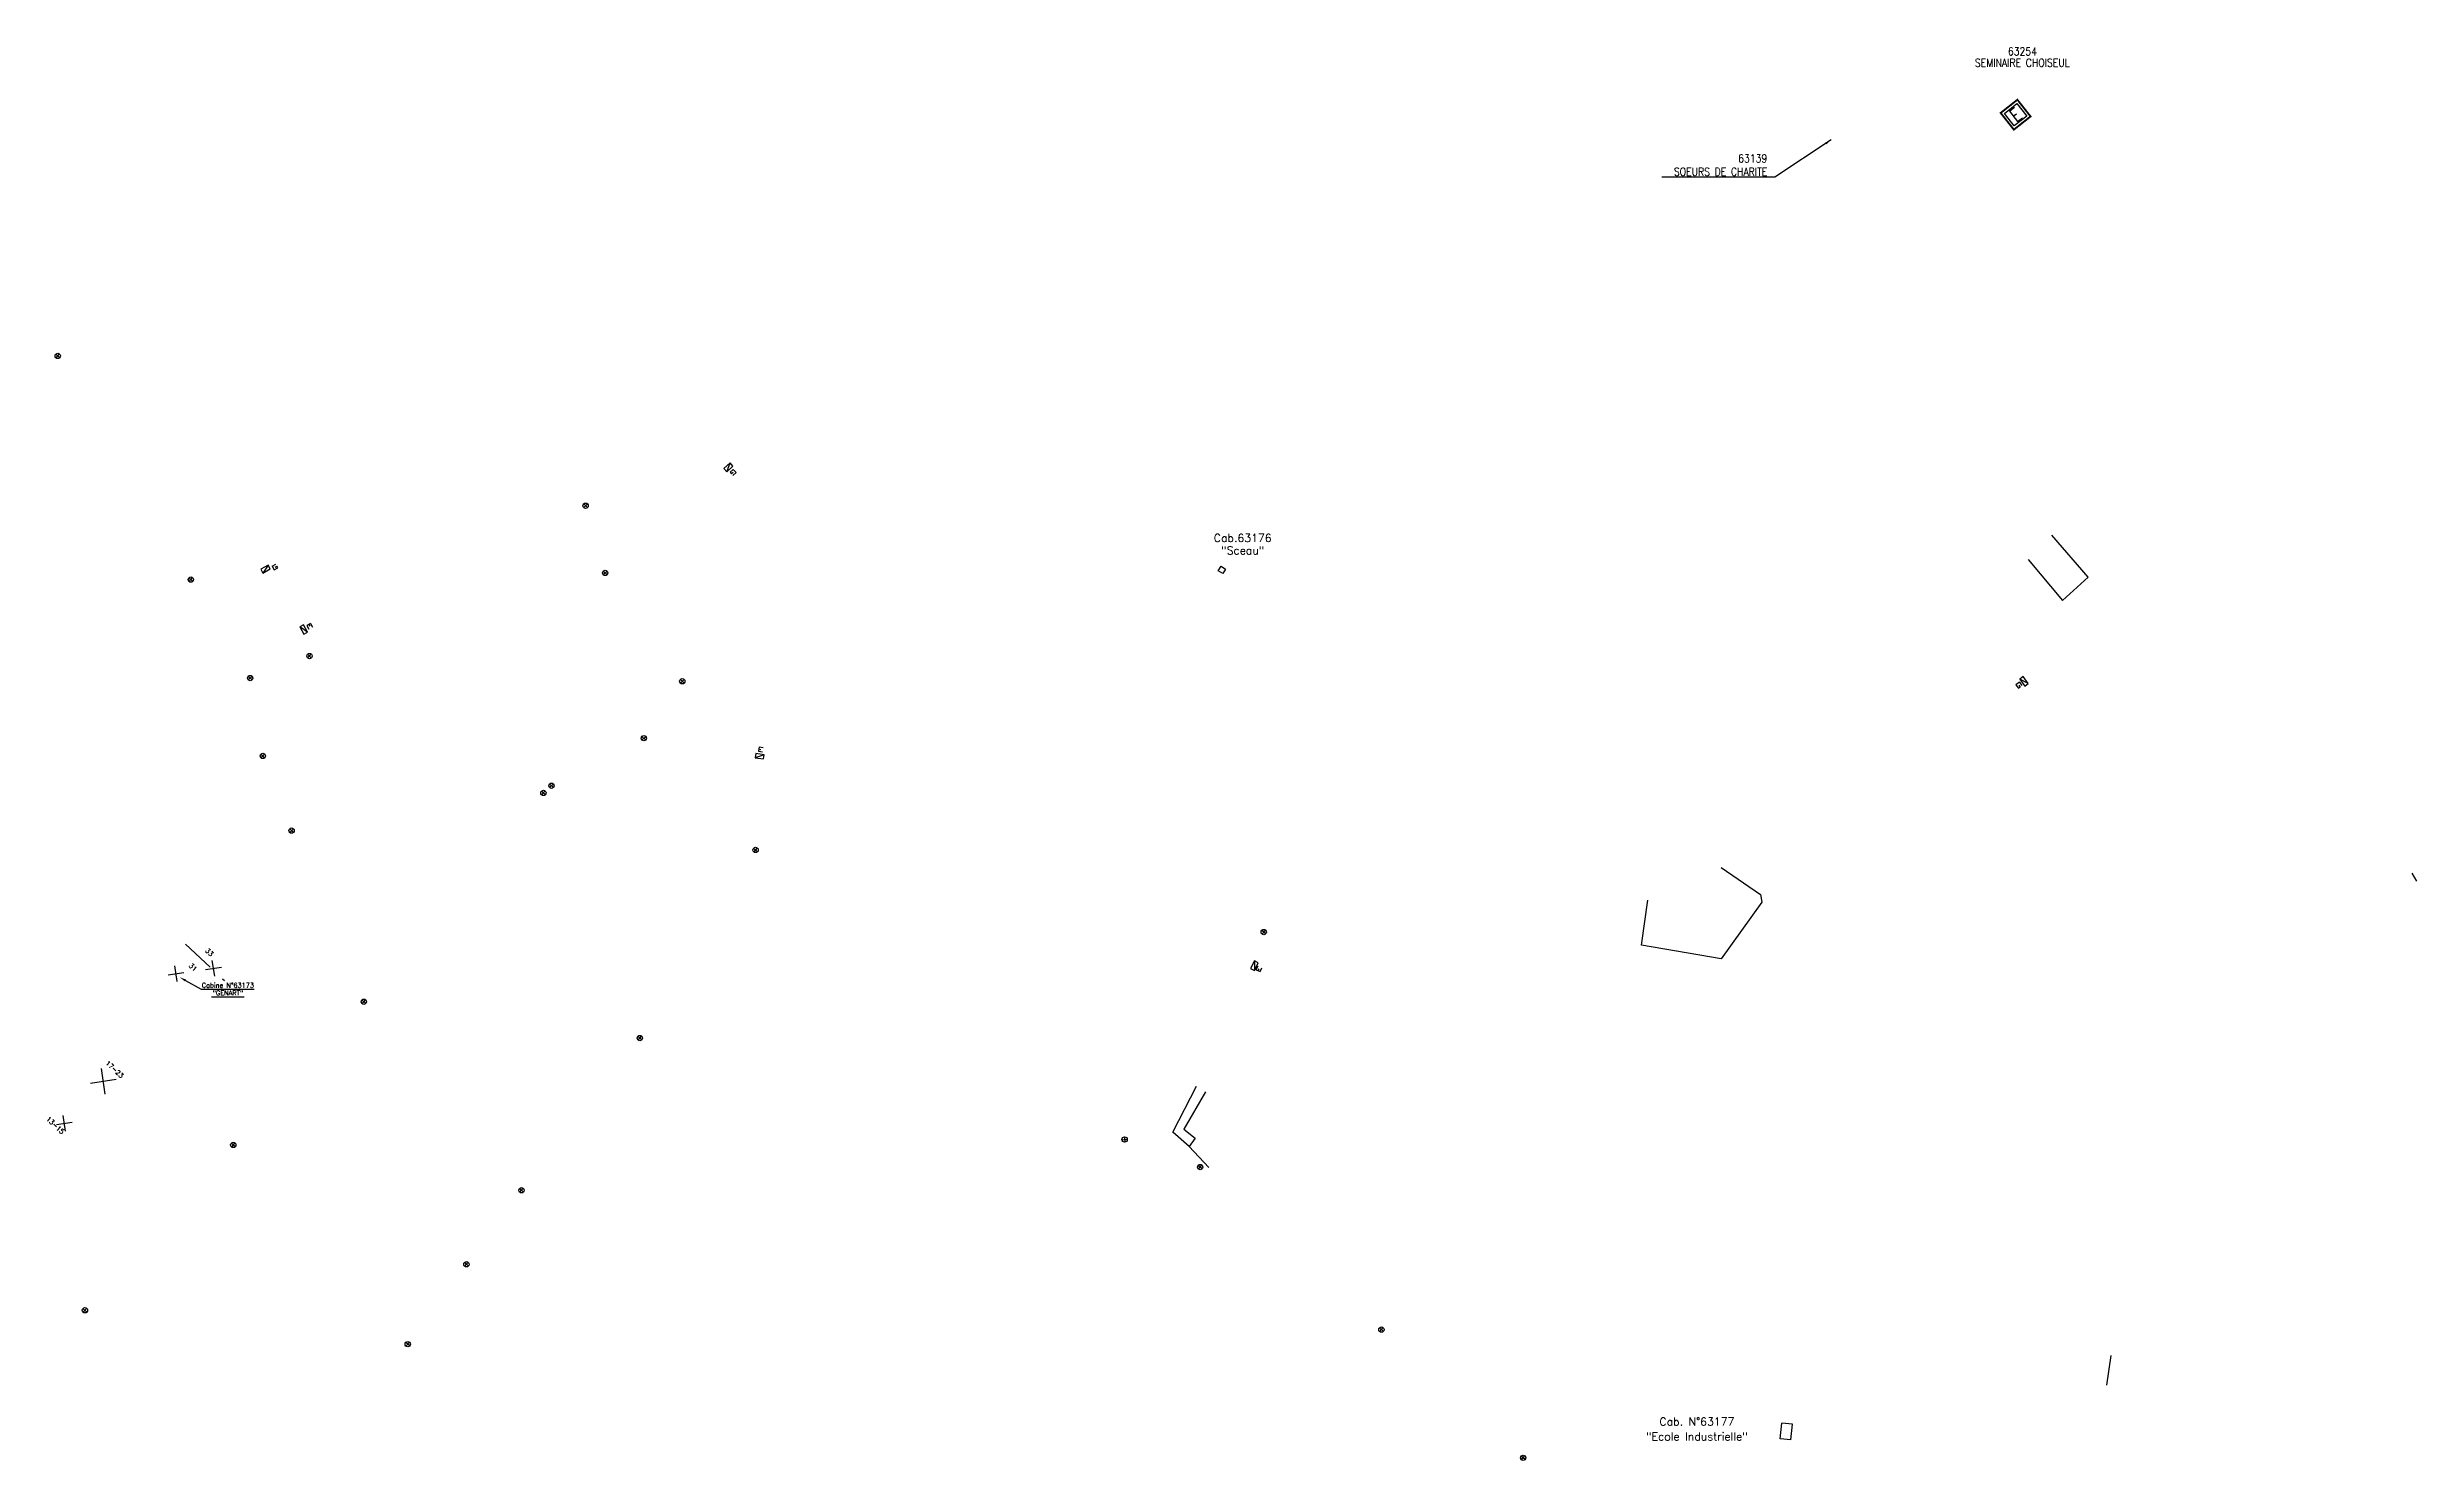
# Model space of a CAD drawing. Header units: millimetres. Extents: x 81001 to 81976, y 143860 to 145000.
# Drawn here: x 81005.3 to 81450.6, y 144431.4 to 144697.3 of the extents above; entities that cross this region are included whole.
import ezdxf
from ezdxf.enums import TextEntityAlignment as Align

# ---------------------------------------------------------------- set-up
doc = ezdxf.new("R2010")
doc.units = ezdxf.units.MM
doc.linetypes.add('HIDDEN', pattern=[9.525, 6.35, -3.175])
doc.layers.get('0').update_dxf_attribs({"linetype": 'CONTINUOUS'})
for name, color, linetype in [('BB01', 7, 'CONTINUOUS'), ('BB02', 7, 'HIDDEN'), ('BB06', 7, 'CONTINUOUS'), ('BB08', 7, 'CONTINUOUS'), ('BR12', 7, 'CONTINUOUS'), ('M_200', 7, 'CONTINUOUS'), ('W0008', 7, 'CONTINUOUS'), ('W0100', 7, 'CONTINUOUS'), ('W0430', 7, 'CONTINUOUS'), ('W0432', 7, 'CONTINUOUS'), ('W0469', 7, 'CONTINUOUS')]:
    doc.layers.add(name, color=color, linetype=linetype)
doc.styles.add('M_ROMANS', font='ROMANS.shx', dxfattribs={"width": 0.75})
doc.styles.get("Standard").update_dxf_attribs({"font": 'romans.shx', "width": 0.85})
doc.dimstyles.get("Standard").update_dxf_attribs({"dimtxt": 1.5, "dimasz": 1.2, "dimexe": 0.625, "dimexo": 0.625, "dimgap": 0.25, "dimtad": 1, "dimdec": 1, "dimzin": 0, "dimdsep": 46, "dimtxsty": 'Standard', "dimcen": -0.5, "dimadec": 0, "dimazin": 0, "dimtfac": 1, "dimtdec": 1, "dimtmove": 0, "dimatfit": 3, "dimfxl": 0, "dimtolj": 1, "dimtzin": 0, "dimarcsym": 0})

# ---------------------------------------------------------------- blocks, each defined once
blk = doc.blocks.new('M_200_56')
at = {"color": 0, "linetype": 'Continuous', "const_width": 0.35, "flags": 128}
blk.add_lwpolyline([(2, 2), (2, -2), (-2, -2), (-2, 2)], close=True, dxfattribs=at)
at = {"color": 0, "linetype": 'Continuous'}
blk.add_lwpolyline([(-1.5, 1.5), (1.5, 1.5), (1.5, -1.5), (-1.5, -1.5)], close=True, dxfattribs=at)
at = {"color": 0, "linetype": 'Continuous', "width": 0.85}
blk.add_text('E', height=2.5, dxfattribs=at).set_placement((0, 0), align=Align.MIDDLE_CENTER)
for tag, p in [('NUM', (0, 15.06)), ('NOM', (0, 8.65))]:
    blk.add_attdef(tag, text='', height=4, dxfattribs=at).set_placement(p, align=Align.MIDDLE)
at = {"color": 0, "linetype": 'Continuous', "style": 'M_ROMANS', "width": 0.75, "flags": 3}
for tag, p in [('DEF_LEG', (-0.13, -4.99)), ('DEF_COUP', (-0.13, -7.49)), ('DEF_TYPE', (-0.13, -9.99))]:
    blk.add_attdef(tag, text='', height=1.2, dxfattribs=at).set_placement(p, align=Align.MIDDLE)
blk = doc.blocks.new('BR1209')
at = {"color": 0, "linetype": 'Continuous', "flags": 128}
for points in [[(-0.5, 0), (0.5, 0)], [(0, 0.5), (0, -0.5)]]:
    blk.add_lwpolyline(points, dxfattribs=at)
at = {"color": 0, "linetype": 'Continuous'}
blk.add_circle((0, 0), 0.5, dxfattribs=at)
at = {"color": 0, "linetype": 'Continuous', "width": 0.75}
blk.add_attdef('NUM', text='', height=1.2, dxfattribs=at).set_placement((0, 2), align=Align.MIDDLE)
at = {"color": 0, "linetype": 'Continuous', "width": 0.75, "flags": 3}
for tag, p in [('DEF_COUP', (0, -12.5)), ('DEF_LEG', (0, -10)), ('DEF_TYPE', (0, -15))]:
    blk.add_attdef(tag, text='', height=1.2, dxfattribs=at).set_placement(p, align=Align.MIDDLE)
blk = doc.blocks.new('T469')
at = {"color": 0, "linetype": 'Continuous', "flags": 128}
for points in [[(-0.35, 0.35), (0.35, -0.35)], [(-0.35, -0.35), (0.35, 0.35)]]:
    blk.add_lwpolyline(points, dxfattribs=at)
at = {"color": 0, "linetype": 'Continuous'}
blk.add_circle((0, 0), 0.5, dxfattribs=at)
blk = doc.blocks.new('T430')
at = {"flags": 128}
for points in [[(0.8, 0.8), (-0.8, 0.8)], [(-0.8, 0.8), (-0.8, 0)], [(0.8, 0.8), (-0.8, 0)], [(-0.8, 0), (0.8, 0)], [(-0.4, 2.1), (0.4, 2.1)], [(-0.4, 2.1), (-0.4, 1.3)], [(-0.4, 1.7), (0, 1.7)], [(-0.4, 1.3), (0.4, 1.3)], [(0.8, 0), (0.8, 0.8)]]:
    blk.add_lwpolyline(points, dxfattribs=at)
blk = doc.blocks.new('*U12')
at = {"flags": 128}
for points in [[(0.8, 0.8), (-0.8, 0.8)], [(-0.8, 0.8), (-0.8, 0)], [(0.8, 0.8), (-0.8, 0)], [(-0.8, 0), (0.8, 0)], [(0.8, 0), (0.8, 0.8)], [(-0.52, -0.24), (0.28, -0.24)], [(-0.52, -0.24), (-0.52, -1.04)], [(-0.52, -0.64), (-0.12, -0.64)], [(-0.52, -1.04), (0.28, -1.04)]]:
    blk.add_lwpolyline(points, dxfattribs=at)
blk = doc.blocks.new('*U15')
at = {"flags": 128}
for points in [[(0.8, 0.8), (-0.8, 0.8)], [(-0.8, 0.8), (-0.8, 0)], [(0.8, 0.8), (-0.8, 0)], [(-0.8, 0), (0.8, 0)], [(0.8, 0), (0.8, 0.8)], [(1.36, 0.27), (2.16, 0.27)], [(1.36, 0.27), (1.36, -0.53)], [(1.36, -0.53), (2.16, -0.53)], [(1.76, -0.13), (2.16, -0.13)], [(2.16, -0.53), (2.16, -0.13)]]:
    blk.add_lwpolyline(points, dxfattribs=at)
blk = doc.blocks.new('T432')
at = {"flags": 128}
for points in [[(0.8, 0.8), (-0.8, 0.8)], [(-0.8, 0.8), (-0.8, 0)], [(0.8, 0.8), (-0.8, 0)], [(-0.8, 0), (0.8, 0)], [(-0.4, 2.1), (-0.4, 1.3)], [(-0.4, 1.3), (0.4, 1.3)], [(-0.39, 2.1), (0.41, 2.1)], [(0, 1.7), (0.4, 1.7)], [(0.4, 1.3), (0.4, 1.7)], [(0.8, 0), (0.8, 0.8)]]:
    blk.add_lwpolyline(points, dxfattribs=at)
blk = doc.blocks.new('*U16')
at = {"flags": 128}
for points in [[(0.8, 0.8), (-0.8, 0.8)], [(-0.8, 0.8), (-0.8, 0)], [(0.8, 0.8), (-0.8, 0)], [(-0.8, 0), (0.8, 0)], [(0.8, 0), (0.8, 0.8)], [(-0.38, -0.4), (-0.38, -1.2)], [(-0.38, -1.2), (0.42, -1.2)], [(-0.37, -0.4), (0.43, -0.4)], [(0.02, -0.8), (0.42, -0.8)], [(0.42, -1.2), (0.42, -0.8)]]:
    blk.add_lwpolyline(points, dxfattribs=at)

msp = doc.modelspace()

# ---------------------------------------------------------------- linework, layer by layer
at = {"layer": 'BB01'}
for p, q in [((81331.03, 144435.7), (81331.33, 144438.68)), ((81333.02, 144435.5), (81331.03, 144435.7)), ((81333.32, 144438.49), (81331.33, 144438.68)), ((81333.02, 144435.5), (81333.32, 144438.49))]:
    msp.add_line(p, q, dxfattribs=at)
at = {"layer": 'BB01', "linetype": 'Continuous', "flags": 128}
msp.add_lwpolyline([(81225.41, 144598.87), (81225.94, 144599.71), (81226.79, 144599.17), (81226.25, 144598.33)], close=True, dxfattribs=at)
at = {"layer": 'BB02', "flags": 128}
msp.add_lwpolyline([(81031.31, 144528.7), (81038.61, 144521.86)], dxfattribs=at)
at = {"layer": 'BB06'}
for p, q in [((81029.71, 144521.67), (81029.26, 144524.63)), ((81035.08, 144523.92), (81038.04, 144524.37)), ((81036.78, 144522.66), (81036.33, 144525.63)), ((81028.01, 144522.93), (81030.97, 144523.38)), ((81013.43, 144502.56), (81018.26, 144503.3)), ((81016.21, 144500.51), (81015.48, 144505.34)), ((81007.03, 144494.8), (81009.99, 144495.25)), ((81008.74, 144493.54), (81008.29, 144496.51))]:
    msp.add_line(p, q, dxfattribs=at)
at = {"layer": 'BB08'}
for p, q in [((81031.3, 144521.86), (81034.25, 144520.26)), ((81034.25, 144520.26), (81044.2, 144520.26)), ((81036.15, 144518.8), (81042.3, 144518.8))]:
    msp.add_line(p, q, dxfattribs=at)
msp.add_solid([(81031.2, 144521.68), (81030.2, 144522.46), (81031.4, 144522.04)], dxfattribs=at)
at = {"layer": 'W0008', "color": 252}
msp.add_lwpolyline([(81223.61, 144486.71), (81219.96, 144490.67)], dxfattribs=at)
at = {"layer": 'W0100', "color": 252, "linetype": 'Continuous', "flags": 128}
for points in [[(81377.64, 144600.99), (81384.08, 144593.27), (81388.91, 144597.67), (81382.08, 144605.55)], [(81319.92, 144543.11), (81327.3, 144538.05), (81327.57, 144536.6), (81319.95, 144525.9), (81304.97, 144528.48), (81306.13, 144536.93)]]:
    msp.add_lwpolyline(points, dxfattribs=at)
at = {"layer": 'W0100', "color": 252, "flags": 128}
msp.add_lwpolyline([(81449.71, 144542.03), (81450.64, 144540.53)], dxfattribs=at)
at = {"layer": 'W0100', "color": 252}
for points in [[(81223, 144500.94), (81218.96, 144493.91), (81221.06, 144492.2), (81219.96, 144490.67), (81216.85, 144493.38), (81221.34, 144501.98)], [(81393.15, 144451.36), (81392.37, 144445.79)]]:
    msp.add_lwpolyline(points, dxfattribs=at)

# ---------------------------------------------------------------- block references
at = {"layer": 'BR12', "color": 252}
for p, rotation in [((81007.28, 144639.25), 139.2464204029713), ((81032.3, 144597.21), 139.2464204029714), ((81098.56, 144557.11), 139.2464204029716), ((81138.45, 144546.39), 139.2464204029713), ((81233.95, 144530.96), 139.2464204029718), ((81064.81, 144517.87), 139.2464204029715), ((81116.68, 144511.04), 139.2464204029714), ((81040.28, 144490.94), 139.2464204029716), ((81207.81, 144491.98), 8.492840805623112), ((81222.01, 144486.78), 139.2464204029713), ((81094.44, 144482.42), 139.2464204029715), ((81084.09, 144468.51), 139.2464204029716), ((81012.4, 144459.87), 139.2464204029716), ((81073.06, 144453.5), 139.2464204029716), ((81256.07, 144456.23), 139.2464204029713), ((81282.72, 144432.13), 139.2464204029711)]:
    msp.add_blockref('BR1209', p, dxfattribs=dict(at, rotation=rotation))
at = {"layer": 'M_200'}
ref = msp.add_blockref('M_200_56', (81375.27, 144684.6), dxfattribs=dict(at, rotation=38.25867616689316))
ref.add_attrib('NUM', '63254', dxfattribs={"layer": '0', "color": 0, "linetype": 'Continuous', "height": 1.5, "width": 0.85}).set_placement((81376.55, 144696.5), align=Align.MIDDLE)
ref.add_attrib('NOM', 'SEMINAIRE CHOISEUL', dxfattribs={"layer": '0', "color": 0, "linetype": 'Continuous', "height": 1.5, "width": 0.85}).set_placement((81376.52, 144694.36), align=Align.MIDDLE)
at = {"layer": 'W0430'}
for name, p, rotation in [('T430', (81053.13, 144587.64), 297.7689169994733), ('T430', (81139.17, 144563.62), 351.2436080704753), ('*U12', (81232.55, 144524.46), 63.52650634178852)]:
    msp.add_blockref(name, p, dxfattribs=dict(at, rotation=rotation))
at = {"layer": 'W0432'}
for name, p, rotation in [('T432', (81133.06, 144618.61), 222.4452519610412), ('T432', (81133.06, 144618.61), 222.4452519610412), ('*U16', (81376.53, 144577.86), 305.9964270794995)]:
    msp.add_blockref(name, p, dxfattribs=dict(at, rotation=rotation))
at = {"layer": 'W0432', "linetype": 'Continuous', "rotation": 28.81930210278763}
msp.add_blockref('*U15', (81046.52, 144598.84), dxfattribs=at)
at = {"layer": 'W0469'}
for p in [(81106.5, 144611.09), (81110.17, 144598.47), (81054.59, 144582.85), (81043.45, 144578.7), (81124.67, 144578.1), (81045.82, 144564.07), (81117.44, 144567.4), (81100.08, 144558.46), (81051.24, 144550.04)]:
    msp.add_blockref('T469', p, dxfattribs=at)

# ---------------------------------------------------------------- texts
at = {"layer": 'BB06'}
for s, rotation, p in [('31', 316.811, (81032.71, 144524.34)), ('33', 316.2146, (81035.79, 144527.17)), ('17-23', 316.811, (81017.97, 144505.16)), ('13-15', 316.811, (81006.82, 144494.64))]:
    msp.add_text(s, height=0.9, rotation=rotation, dxfattribs=at).set_placement(p, align=Align.MIDDLE)
at = {"layer": 'BB08'}
for s, height, p in [('Cab.63176', 1.5, (81230, 144605.04)), ('"Sceau"', 1.5, (81230.01, 144602.69)), ('Cabine N%%d63173', 0.9, (81039.26, 144520.98)), ('"GENART"', 0.9, (81039.26, 144519.52)), ('"Ecole Industrielle"', 1.5, (81315.37, 144436.18)), ('Cab. N%%d63177', 1.5, (81315.37, 144438.94))]:
    msp.add_text(s, height=height, dxfattribs=at).set_placement(p, align=Align.MIDDLE)
at = {"layer": 'M_200', "linetype": 'Continuous', "insert": (81328.59, 144673.13), "char_height": 1.5, "attachment_point": 9}
msp.add_mtext('63139\\PSOEURS DE CHARITE', dxfattribs=at)

# ---------------------------------------------------------------- leaders
at = {"layer": 'M_200', "linetype": 'Continuous', "annotation_type": 0, "has_hookline": 1, "hookline_direction": 1, "text_width": 19.79}
msp.add_leader([(81340.6, 144679.86), (81330.04, 144672.88), (81328.84, 144672.88)], dimstyle='Standard', dxfattribs=at)

doc.saveas('drawing.dxf')
